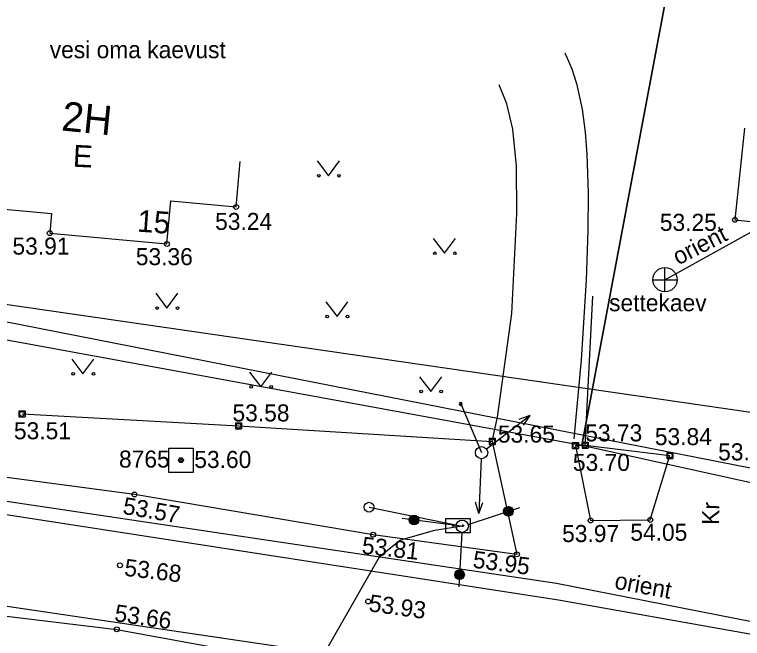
# Model space of a CAD drawing. Extents: x 639438 to 644427, y 6454477 to 6458531.
# Drawn here: x 640508.35 to 640538.25, y 6456617.48 to 6456643.11 of the extents above; entities that cross this region are included whole.
import ezdxf

# ---------------------------------------------------------------- set-up
doc = ezdxf.new("R2010")
doc.units = 0
for name, color, linetype in [('AED', 7, 'Continuous'), ('ALUSVORK', 7, 'Continuous'), ('HALJASTUS', 7, 'Continuous'), ('HOONE', 7, 'Continuous'), ('KKAEV', 7, 'Continuous'), ('KORGUS', 7, 'Continuous'), ('KPKAABEL', 7, 'Continuous'), ('KTRASS', 7, 'Continuous'), ('MOOTPIIR', 7, 'Continuous'), ('MPOHULIIN', 7, 'Continuous'), ('PIIR', 7, 'Continuous'), ('POST', 7, 'Continuous'), ('SIOHULIIN', 7, 'Continuous'), ('SITRASS', 7, 'Continuous'), ('TEE', 7, 'Continuous'), ('VKAEV', 7, 'Continuous'), ('VORMISTUS', 7, 'Continuous')]:
    doc.layers.add(name, color=color, linetype=linetype)

msp = doc.modelspace()

# ---------------------------------------------------------------- linework, layer by layer
at = {"layer": 'AED'}
for p, q in [((640531.79, 6456625.415), (640532.106, 6456631.543)), ((640508.527, 6456626.826), (640508.527, 6456626.576)), ((640508.527, 6456626.826), (640508.777, 6456626.826)), ((640508.652, 6456626.701), (640517.543, 6456626.211)), ((640508.777, 6456626.826), (640508.777, 6456626.576)), ((640508.527, 6456626.576), (640508.777, 6456626.576)), ((640517.418, 6456626.336), (640517.418, 6456626.086)), ((640517.418, 6456626.336), (640517.668, 6456626.336)), ((640517.418, 6456626.086), (640517.668, 6456626.086)), ((640517.543, 6456626.211), (640527.97, 6456625.575)), ((640517.668, 6456626.336), (640517.668, 6456626.086)), ((640527.845, 6456625.7), (640527.845, 6456625.45)), ((640527.845, 6456625.7), (640528.095, 6456625.7)), ((640527.845, 6456625.45), (640528.095, 6456625.45)), ((640528.095, 6456625.7), (640528.095, 6456625.45)), ((640531.259, 6456625.534), (640531.259, 6456625.284)), ((640531.259, 6456625.534), (640531.509, 6456625.534)), ((640531.509, 6456625.534), (640531.509, 6456625.284)), ((640531.665, 6456625.54), (640531.665, 6456625.29)), ((640531.665, 6456625.54), (640531.915, 6456625.54)), ((640531.915, 6456625.54), (640531.915, 6456625.29)), ((640531.259, 6456625.284), (640531.509, 6456625.284)), ((640531.384, 6456625.409), (640531.79, 6456625.415)), ((640531.665, 6456625.29), (640531.915, 6456625.29)), ((640531.79, 6456625.415), (640535.264, 6456624.996)), ((640535.139, 6456625.121), (640535.139, 6456624.871)), ((640535.139, 6456625.121), (640535.389, 6456625.121)), ((640535.139, 6456624.871), (640535.389, 6456624.871)), ((640535.389, 6456625.121), (640535.389, 6456624.871))]:
    msp.add_line(p, q, dxfattribs=at)
at = {"layer": 'ALUSVORK'}
msp.add_lwpolyline([(640514.68, 6456625.3), (640515.68, 6456625.3), (640515.68, 6456624.3), (640514.68, 6456624.3)], close=True, dxfattribs=at)
msp.add_lwpolyline([(640514.68, 6456625.3), (640515.68, 6456625.3), (640515.68, 6456624.3), (640514.68, 6456624.3)], close=True, dxfattribs=at)
msp.add_circle((640515.18, 6456624.8), 0.05, dxfattribs=at)
msp.add_circle((640515.18, 6456624.8), 0.05, dxfattribs=at)
at = {"layer": 'HALJASTUS'}
for p, q in [((640520.782, 6456637.093), (640521.245, 6456636.487)), ((640521.245, 6456636.487), (640521.691, 6456637.093)), ((640525.546, 6456633.907), (640526.009, 6456633.3)), ((640526.009, 6456633.3), (640526.455, 6456633.907)), ((640514.145, 6456631.658), (640514.608, 6456631.051)), ((640514.608, 6456631.051), (640515.054, 6456631.658)), ((640521.13, 6456631.31), (640521.593, 6456630.703)), ((640521.593, 6456630.703), (640522.039, 6456631.31)), ((640510.693, 6456628.954), (640511.156, 6456628.347)), ((640511.156, 6456628.347), (640511.602, 6456628.954)), ((640517.999, 6456628.418), (640518.462, 6456627.811)), ((640518.462, 6456627.811), (640518.908, 6456628.418)), ((640524.984, 6456628.231), (640525.447, 6456627.624)), ((640525.447, 6456627.624), (640525.893, 6456628.231))]:
    msp.add_line(p, q, dxfattribs=at)
for centre in [(640520.844, 6456636.487), (640521.673, 6456636.487), (640525.608, 6456633.3), (640526.437, 6456633.3), (640514.207, 6456631.051), (640515.036, 6456631.051), (640521.192, 6456630.703), (640522.021, 6456630.703), (640510.755, 6456628.347), (640511.584, 6456628.347), (640518.061, 6456627.811), (640518.89, 6456627.811), (640525.046, 6456627.624), (640525.875, 6456627.624)]:
    msp.add_circle(centre, 0.055, dxfattribs=at)
at = {"layer": 'HOONE'}
for points in [[(640538.332, 6456638.438), (640537.941, 6456634.677), (640541.476, 6456634.309), (640541.085, 6456630.548), (640549.022, 6456629.723), (640549.413, 6456633.484)], [(640506.326, 6456637.502), (640506.121, 6456635.273), (640509.866, 6456634.929), (640509.792, 6456634.126), (640514.605, 6456633.683), (640514.768, 6456635.452), (640517.447, 6456635.205), (640517.618, 6456637.072)]]:
    msp.add_lwpolyline(points, dxfattribs=at)
at = {"layer": 'KKAEV'}
for p, q in [((640535.065, 6456631.714), (640535.065, 6456632.714)), ((640534.565, 6456632.214), (640535.565, 6456632.214))]:
    msp.add_line(p, q, dxfattribs=at)
msp.add_circle((640535.065, 6456632.214), 0.5, dxfattribs=at)
at = {"layer": 'KORGUS'}
for centre in [(640517.447, 6456635.205), (640537.941, 6456634.677), (640509.792, 6456634.126), (640514.605, 6456633.683), (640508.652, 6456626.701), (640517.543, 6456626.211), (640527.97, 6456625.575), (640531.384, 6456625.409), (640531.79, 6456625.415), (640515.18, 6456624.8), (640535.264, 6456624.996), (640513.269, 6456623.391), (640532.011, 6456622.324), (640534.462, 6456622.348), (640523.08, 6456621.74), (640528.982, 6456620.933), (640512.674, 6456620.484), (640522.874, 6456618.995), (640512.549, 6456617.851)]:
    msp.add_circle(centre, 0.1, dxfattribs=at)
at = {"layer": 'KPKAABEL'}
msp.add_lwpolyline([(640365.802, 6456627.521), (640382.75, 6456628.483), (640384.956, 6456628.386), (640430.848, 6456626.219), (640468.282, 6456623.487), (640483.682, 6456622.355), (640504.312, 6456619.348), (640522.404, 6456616.678), (640530.216, 6456615.673), (640572.945, 6456605.237), (640588.323, 6456600.864), (640633.641, 6456591.684), (640653.434, 6456587.3), (640701.48, 6456576.145)], dxfattribs=at)
at = {"layer": 'KTRASS'}
msp.add_line((640535.065, 6456632.214), (640539.258, 6456634.54), dxfattribs=at)
for points in [[(640566.683, 6456612.663), (640530.603, 6456619.735), (640507.839, 6456623.134), (640486.744, 6456626.449), (640466.326, 6456629.054), (640438.134, 6456632.614)], [(640566.683, 6456612.663), (640530.689, 6456619.051), (640486.72, 6456625.841), (640438.134, 6456632.614)]]:
    msp.add_lwpolyline(points, dxfattribs=at)
at = {"layer": 'MOOTPIIR'}
msp.add_lwpolyline([(640730.211, 6456555.928), (640556.043, 6456597.519), (640556.436, 6456604.112), (640503.496, 6456614.42), (640455.062, 6456615.801), (640374.277, 6456614.102), (640185.709, 6456461.311), (640160.026, 6456493.698), (640219.182, 6456549.726), (640224.365, 6456637.345), (640230.175, 6456662.539), (640381.883, 6456643.749), (640456.352, 6456640.713), (640465.48, 6456655.219), (640490.85, 6456650.81), (640488.42, 6456634.335), (640570.168, 6456618.285), (640582.538, 6456614.227), (640739.424, 6456576.324)], dxfattribs=at)
at = {"layer": 'MPOHULIIN'}
for p, q in [((640527.73, 6456625.263), (640529.513, 6456626.635)), ((640529.513, 6456626.635), (640529.064, 6456626.479)), ((640529.513, 6456626.635), (640529.246, 6456626.242)), ((640527.52, 6456624.861), (640527.413, 6456622.613)), ((640527.532, 6456625.111), (640527.532, 6456625.111)), ((640527.532, 6456625.111), (640527.532, 6456625.111)), ((640527.413, 6456622.613), (640527.286, 6456623.072)), ((640527.413, 6456622.613), (640527.584, 6456623.057))]:
    msp.add_line(p, q, dxfattribs=at)
at = {"layer": 'PIIR'}
for points in [[(640493.26, 6456668.29), (640488.44, 6456633.33), (640531.65, 6456625.42), (640538.24, 6456660.41)], [(640531.65, 6456625.42), (640561.79, 6456618.76), (640569.17, 6456655), (640538.24, 6456660.41)]]:
    msp.add_lwpolyline(points, close=True, dxfattribs=at)
at = {"layer": 'POST'}
for p, q in [((640526.674, 6456627.114), (640527.532, 6456625.111)), ((640522.907, 6456622.87), (640526.737, 6456622.087))]:
    msp.add_line(p, q, dxfattribs=at)
msp.add_lwpolyline([(640526.068, 6456622.411), (640527.068, 6456622.411), (640527.068, 6456621.811), (640526.068, 6456621.811)], close=True, dxfattribs=at)
for centre, radius in [((640527.532, 6456625.111), 0.25), ((640522.907, 6456622.87), 0.2), ((640526.737, 6456622.087), 0.25), ((640526.368, 6456622.111), 0.03), ((640526.368, 6456622.111), 0.03), ((640526.368, 6456622.111), 0.005), ((640526.768, 6456622.111), 0.03), ((640526.768, 6456622.111), 0.03), ((640526.768, 6456622.111), 0.005)]:
    msp.add_circle(centre, radius, dxfattribs=at)
for radius, start, end in [(0.0625, 0, 180), (0.0625, 180, 0), (0.0375, 0, 180), (0.0375, 180, 0)]:
    msp.add_arc((640526.674, 6456627.114), radius, start, end, dxfattribs=at)
at = {"layer": 'SIOHULIIN'}
for p, q in [((640526.975, 6456622.164), (640529.106, 6456622.855)), ((640526.489, 6456622.119), (640524.267, 6456622.412)), ((640526.737, 6456622.087), (640526.737, 6456622.087)), ((640526.737, 6456622.087), (640526.737, 6456622.087)), ((640526.737, 6456622.087), (640526.737, 6456622.087)), ((640526.723, 6456621.837), (640526.597, 6456619.6))]:
    msp.add_line(p, q, dxfattribs=at)
for centre, radius in [((640528.634, 6456622.702), 0.199), ((640528.634, 6456622.702), 0.19), ((640528.634, 6456622.702), 0.18), ((640528.634, 6456622.702), 0.171), ((640528.634, 6456622.702), 0.162), ((640528.634, 6456622.702), 0.152), ((640528.634, 6456622.702), 0.143), ((640528.634, 6456622.702), 0.133), ((640528.634, 6456622.702), 0.124), ((640528.634, 6456622.702), 0.114), ((640528.634, 6456622.702), 0.105), ((640528.634, 6456622.702), 0.0953), ((640528.634, 6456622.702), 0.0858), ((640528.634, 6456622.702), 0.0763), ((640528.634, 6456622.702), 0.0669), ((640528.634, 6456622.702), 0.0574), ((640524.759, 6456622.347), 0.199), ((640524.759, 6456622.347), 0.19), ((640524.759, 6456622.347), 0.18), ((640524.759, 6456622.347), 0.171), ((640524.759, 6456622.347), 0.162), ((640524.759, 6456622.347), 0.152), ((640524.759, 6456622.347), 0.143), ((640524.759, 6456622.347), 0.133), ((640524.759, 6456622.347), 0.124), ((640524.759, 6456622.347), 0.114), ((640528.634, 6456622.702), 0.0479), ((640528.634, 6456622.702), 0.0385), ((640528.634, 6456622.702), 0.029), ((640528.634, 6456622.702), 0.0195), ((640528.634, 6456622.702), 0.0101), ((640528.634, 6456622.702), 0.00061), ((640524.759, 6456622.347), 0.105), ((640524.759, 6456622.347), 0.0953), ((640524.759, 6456622.347), 0.0858), ((640524.759, 6456622.347), 0.0763), ((640524.759, 6456622.347), 0.0669), ((640524.759, 6456622.347), 0.0574), ((640524.759, 6456622.347), 0.0479), ((640524.759, 6456622.347), 0.0385), ((640524.759, 6456622.347), 0.029), ((640524.759, 6456622.347), 0.0195), ((640524.759, 6456622.347), 0.0101), ((640524.759, 6456622.347), 0.00061), ((640526.625, 6456620.095), 0.199), ((640526.625, 6456620.095), 0.19), ((640526.625, 6456620.095), 0.18), ((640526.625, 6456620.095), 0.171), ((640526.625, 6456620.095), 0.162), ((640526.625, 6456620.095), 0.152), ((640526.625, 6456620.095), 0.143), ((640526.625, 6456620.095), 0.133), ((640526.625, 6456620.095), 0.124), ((640526.625, 6456620.095), 0.114), ((640526.625, 6456620.095), 0.105), ((640526.625, 6456620.095), 0.0953), ((640526.625, 6456620.095), 0.0858), ((640526.625, 6456620.095), 0.0763), ((640526.625, 6456620.095), 0.0669), ((640526.625, 6456620.095), 0.0574), ((640526.625, 6456620.095), 0.0479), ((640526.625, 6456620.095), 0.0385), ((640526.625, 6456620.095), 0.029), ((640526.625, 6456620.095), 0.0195), ((640526.625, 6456620.095), 0.0101), ((640526.625, 6456620.095), 0.00061)]:
    msp.add_circle(centre, radius, dxfattribs=at)
at = {"layer": 'SITRASS'}
msp.add_lwpolyline([(640526.737, 6456622.087), (640525.592, 6456621.915), (640524.207, 6456621.51), (640523.325, 6456620.82), (640519.905, 6456614.823), (640519.211, 6456612.663), (640516.937, 6456608.521), (640515.187, 6456603.292), (640513.605, 6456597), (640512.201, 6456589.803), (640511.468, 6456586.734)], dxfattribs=at)
at = {"layer": 'TEE'}
msp.add_line((640527.97, 6456625.575), (640528.982, 6456620.933), dxfattribs=at)
for points in [[(640530.95, 6456641.535), (640531.237, 6456640.882), (640531.436, 6456640.278), (640531.668, 6456639.221), (640531.792, 6456638.269), (640531.861, 6456637.369), (640531.912, 6456635.766), (640531.901, 6456634.232), (640531.83, 6456632.193), (640531.628, 6456628.926), (640531.322, 6456625.678)], [(640527.97, 6456625.575), (640528.184, 6456626.57), (640528.779, 6456630.826), (640528.982, 6456634.938), (640528.963, 6456636.885), (640528.821, 6456638.4), (640528.574, 6456639.444), (640528.254, 6456640.213)], [(640531.384, 6456625.409), (640532.011, 6456622.324), (640534.462, 6456622.348), (640535.264, 6456624.996)], [(640528.982, 6456620.933), (640523.08, 6456621.74), (640513.269, 6456623.391), (640504.926, 6456624.506)], [(640504.265, 6456618.849), (640512.549, 6456617.851), (640522.132, 6456616.091)]]:
    msp.add_lwpolyline(points, dxfattribs=at)
at = {"layer": 'VORMISTUS'}
msp.add_lwpolyline([(640426.7, 6456342.718), (640469.31, 6456636.811), (640607.864, 6456616.736), (640565.253, 6456322.643)], close=True, dxfattribs=at)

# ---------------------------------------------------------------- texts
at = {"layer": 'ALUSVORK'}
msp.add_text('8765', height=0.7, dxfattribs=at).set_placement((640512.636, 6456624.497))
at = {"layer": 'HOONE'}
for s, height, rotation, p in [('2H', 1.2, 354.3071, (640510.244, 6456638.349)), ('E', 0.9, 357.066, (640510.727, 6456636.86)), ('15', 0.9, 355.9969, (640513.367, 6456634.192))]:
    msp.add_text(s, height=height, rotation=rotation, dxfattribs=at).set_placement(p)
at = {"layer": 'KKAEV'}
msp.add_text('settekaev', height=0.7, dxfattribs=at).set_placement((640532.77, 6456630.918))
at = {"layer": 'KORGUS'}
for s, p in [(' 53.24', (640516.325, 6456634.259)), (' 53.25', (640534.594, 6456634.221)), (' 53.91', (640507.999, 6456633.246)), (' 53.36', (640513.067, 6456632.812)), (' 53.58', (640517.039, 6456626.393)), (' 53.51', (640508.06, 6456625.66)), (' 53.65', (640527.94, 6456625.523)), (' 53.73', (640531.529, 6456625.573)), (' 53.84', (640534.389, 6456625.42)), (' 53.93', (640536.989, 6456624.794)), (' 53.60', (640515.469, 6456624.481)), (' 53.70', (640531.022, 6456624.36)), (' 54.05', (640533.381, 6456621.49)), (' 53.97', (640530.579, 6456621.438))]:
    msp.add_text(s, height=0.7, dxfattribs=at).set_placement(p)
for s, rotation, p in [(' 53.57', 350.2256, (640512.502, 6456622.645)), (' 53.81', 353.6676, (640522.329, 6456620.992)), (' 53.95', 352.6996, (640526.884, 6456620.421)), (' 53.68', 353.1967, (640512.571, 6456620.088)), (' 53.93', 352.1231, (640522.612, 6456618.634)), (' 53.66', 351.6159, (640512.162, 6456618.232))]:
    msp.add_text(s, height=0.7, rotation=rotation, dxfattribs=at).set_placement(p)
at = {"layer": 'KTRASS'}
for rotation, p in [(27.0296, (640535.609, 6456632.796)), (349.5179, (640532.959, 6456619.53))]:
    msp.add_text('orient', height=0.7, rotation=rotation, dxfattribs=at).set_placement(p)
at = {"layer": 'TEE'}
msp.add_text('Kr', height=0.7, rotation=89.0725, dxfattribs=at).set_placement((640537.284, 6456622.139))
at = {"layer": 'VKAEV'}
msp.add_text('vesi oma kaevust', height=0.7, dxfattribs=at).set_placement((640509.792, 6456641.314))

doc.saveas('drawing.dxf')
